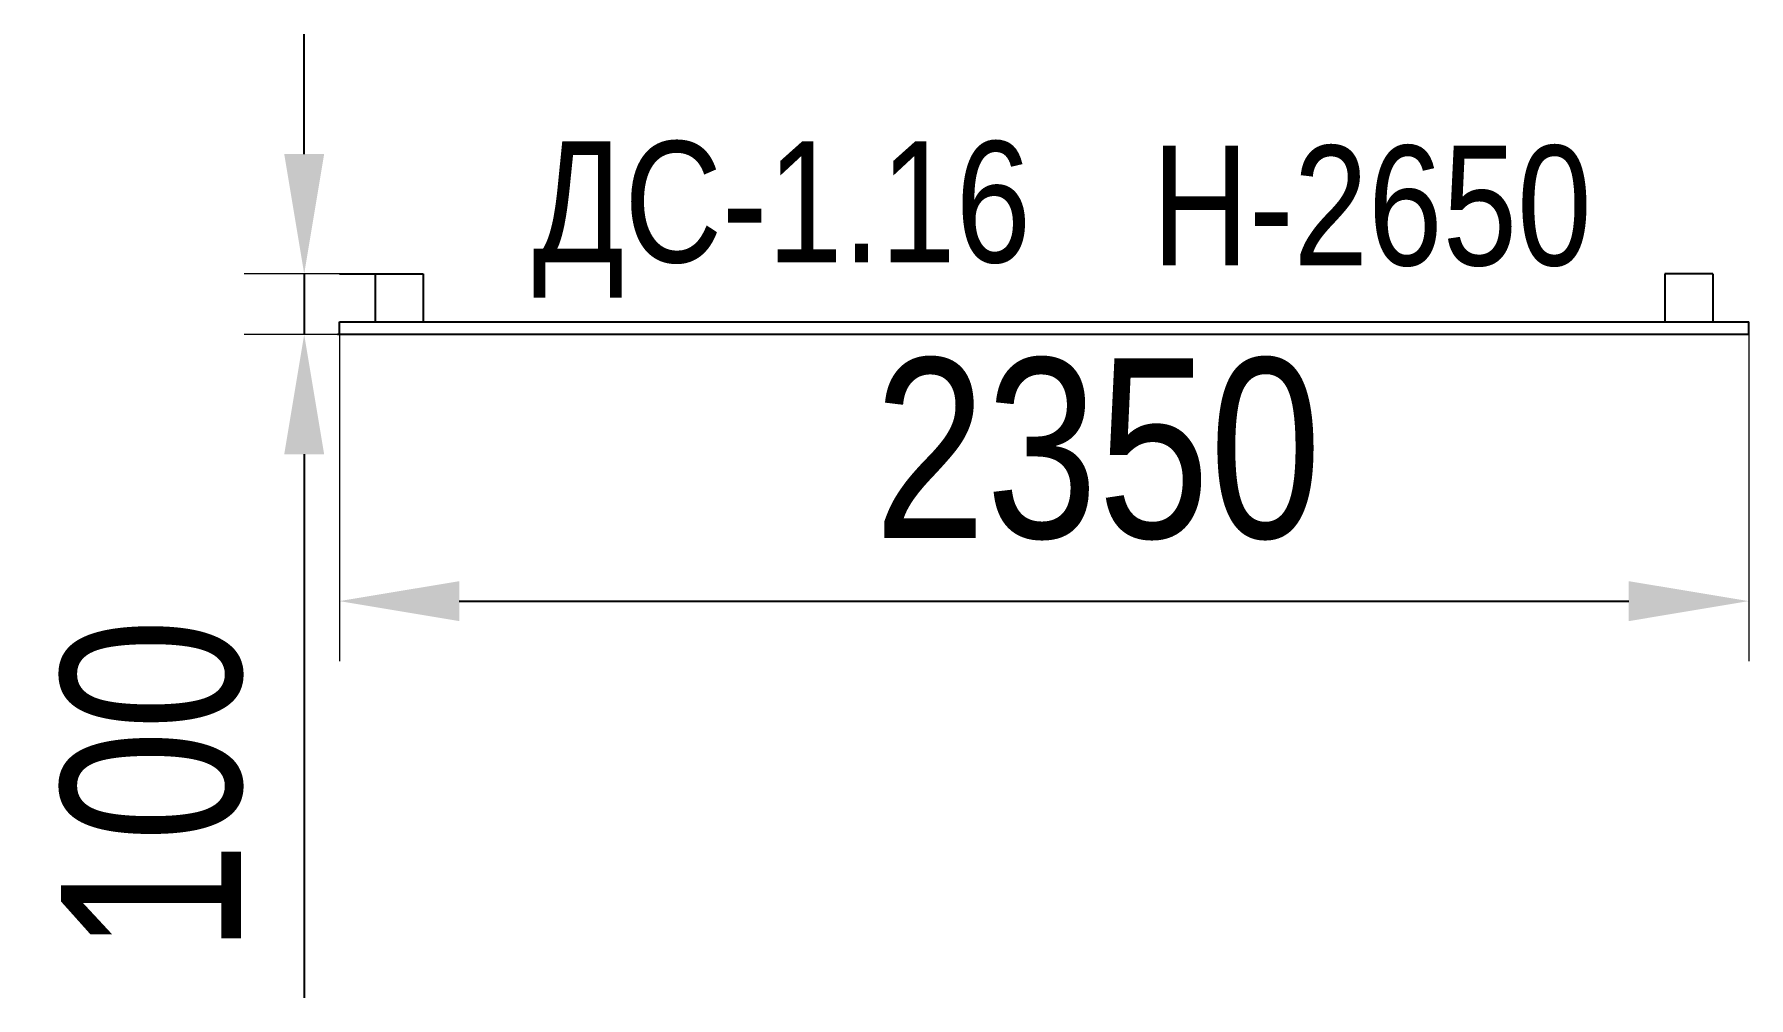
# Model space of a CAD drawing. Header units: millimetres. Extents: x -1560 to 1298, y -1062 to 546.
import ezdxf

# ---------------------------------------------------------------- set-up
doc = ezdxf.new("R2010")
doc.units = ezdxf.units.MM
for name, color, linetype in [('DIKOM_АРТИКУЛ', 7, 'Continuous'), ('DIKOM_ОБЪЕКТ', 7, 'Continuous'), ('DIKOM_РАЗМЕР_ОБЪЕКТА', 7, 'Continuous')]:
    doc.layers.add(name, color=color, linetype=linetype)
doc.styles.add('style1', font='arial.ttf', dxfattribs={"width": 0.8})
doc.dimstyles.new('1-50', dxfattribs={"dimtxt": 300, "dimasz": 200, "dimexe": 100, "dimexo": 0, "dimgap": 100, "dimtad": 1, "dimdec": 0, "dimtxsty": 'style1', "dimcen": 0, "dimclrd": 7, "dimclre": 7, "dimadec": 1, "dimazin": 2, "dimtfac": 1, "dimtdec": 0, "dimtmove": 0, "dimatfit": 3, "dimfxl": 0, "dimlwd": 25, "dimlwe": 18, "dimarcsym": 0})

# ---------------------------------------------------------------- blocks, each defined once
blk = doc.blocks.new('*D88')
at = {"layer": 'Defpoints', "color": 0, "transparency": 16777216}
for p in [(-1110.3, 145.7), (-911.7, 145.7), (-533.9, 44.7)]:
    blk.add_point(p, dxfattribs=at)
at = {"layer": 'DIKOM_РАЗМЕР_ОБЪЕКТА', "color": 7, "lineweight": 25, "transparency": 16777216}
for p, q in [((-1110.3, 345.7), (-1110.3, 545.7)), ((-1110.3, 145.7), (-1110.3, 44.7)), ((-1110.3, -155.3), (-1110.3, -1062.2))]:
    blk.add_line(p, q, dxfattribs=at)
at = {"layer": 'DIKOM_РАЗМЕР_ОБЪЕКТА', "color": 7, "lineweight": 18, "transparency": 16777216}
for p, q in [((-911.7, 145.7), (-1210.3, 145.7)), ((-533.9, 44.7), (-1210.3, 44.7))]:
    blk.add_line(p, q, dxfattribs=at)
at = {"layer": 'DIKOM_РАЗМЕР_ОБЪЕКТА', "color": 7, "transparency": 16777216}
for points in [[(-1143.6, 345.7), (-1077, 345.7), (-1110.3, 145.7)], [(-1143.6, -155.3), (-1077, -155.3), (-1110.3, 44.7)]]:
    blk.add_solid(points, dxfattribs=at)
at = {"layer": 'DIKOM_РАЗМЕР_ОБЪЕКТА', "color": 0, "transparency": 16777216, "insert": (-1363.5, -708.8), "char_height": 300, "attachment_point": 5, "rotation": 90, "style": 'style1'}
blk.add_mtext('100', dxfattribs=at)
blk = doc.blocks.new('*D89')
at = {"layer": 'Defpoints', "color": 0, "transparency": 16777216}
for p in [(-1051.7, 44.7), (1298.3, 44.7), (1298.3, -400.3)]:
    blk.add_point(p, dxfattribs=at)
at = {"layer": 'DIKOM_РАЗМЕР_ОБЪЕКТА', "color": 7, "lineweight": 18, "transparency": 16777216}
for p, q in [((-1051.7, 44.7), (-1051.7, -500.3)), ((1298.3, 44.7), (1298.3, -500.3))]:
    blk.add_line(p, q, dxfattribs=at)
at = {"layer": 'DIKOM_РАЗМЕР_ОБЪЕКТА', "color": 7, "lineweight": 25, "transparency": 16777216}
blk.add_line((-851.7, -400.3), (1098.3, -400.3), dxfattribs=at)
at = {"layer": 'DIKOM_РАЗМЕР_ОБЪЕКТА', "color": 7, "transparency": 16777216}
for points in [[(-851.7, -367), (-851.7, -433.7), (-1051.7, -400.3)], [(1098.3, -367), (1098.3, -433.7), (1298.3, -400.3)]]:
    blk.add_solid(points, dxfattribs=at)
at = {"layer": 'DIKOM_РАЗМЕР_ОБЪЕКТА', "color": 0, "transparency": 16777216, "insert": (212.9, -147.1), "char_height": 300, "attachment_point": 5, "style": 'style1'}
blk.add_mtext('2350', dxfattribs=at)

msp = doc.modelspace()

# ---------------------------------------------------------------- linework, layer by layer
at = {"layer": 'DIKOM_ОБЪЕКТ'}
for p, q in [((-1051.7, 145.7), (-911.7, 145.7)), ((-991.7, 145.7), (-991.7, 65.7)), ((-911.7, 145.7), (-911.7, 65.7)), ((1158.3, 145.7), (1158.3, 65.7)), ((1238.3, 145.7), (1158.3, 145.7)), ((1238.3, 145.7), (1238.3, 65.7)), ((-1051.7, 44.7), (-1051.7, 65.7)), ((-1051.7, 65.7), (-911.7, 65.7)), ((-991.7, 65.7), (1238.3, 65.7)), ((-991.7, 65.7), (1238.3, 65.7)), ((1238.3, 65.7), (1298.3, 65.7)), ((1298.3, 44.7), (1298.3, 65.7)), ((1298.3, 44.7), (-1055, 44.7))]:
    msp.add_line(p, q, dxfattribs=at)

# ---------------------------------------------------------------- texts
at = {"layer": 'DIKOM_АРТИКУЛ', "insert": (-729.6, 367.1), "char_height": 202.19, "width": 2732.336, "attachment_point": 1, "style": 'style1'}
msp.add_mtext('{\\fArial|b0|i0|c204|p34;ДС}-1.16', dxfattribs=at)
at = {"layer": 'DIKOM_РАЗМЕР_ОБЪЕКТА', "insert": (303.5, 359.9), "char_height": 200, "width": 3543.223, "attachment_point": 1, "style": 'style1'}
msp.add_mtext('H-2650', dxfattribs=at)

# ---------------------------------------------------------------- dimensions: what is measured, and where the dimension line sits
at = {"layer": 'DIKOM_РАЗМЕР_ОБЪЕКТА'}
dim = msp.add_linear_dim(base=(-1110.3, 145.7), p1=(-533.9, 44.7), p2=(-911.7, 145.7), angle=90, text='100', dimstyle='1-50', dxfattribs=at)
dim.commit()
dim.dimension.update_dxf_attribs({"geometry": '*D88', "text_midpoint": (-1110.3, -708.8), "dimtype": 160})
dim = msp.add_linear_dim(base=(1298.3, -400.3), p1=(-1051.7, 44.7), p2=(1298.3, 44.7), dimstyle='1-50', dxfattribs=at)
dim.commit()
dim.dimension.update_dxf_attribs({"geometry": '*D89', "text_midpoint": (212.9, -400.3), "dimtype": 160})

doc.saveas('drawing.dxf')
